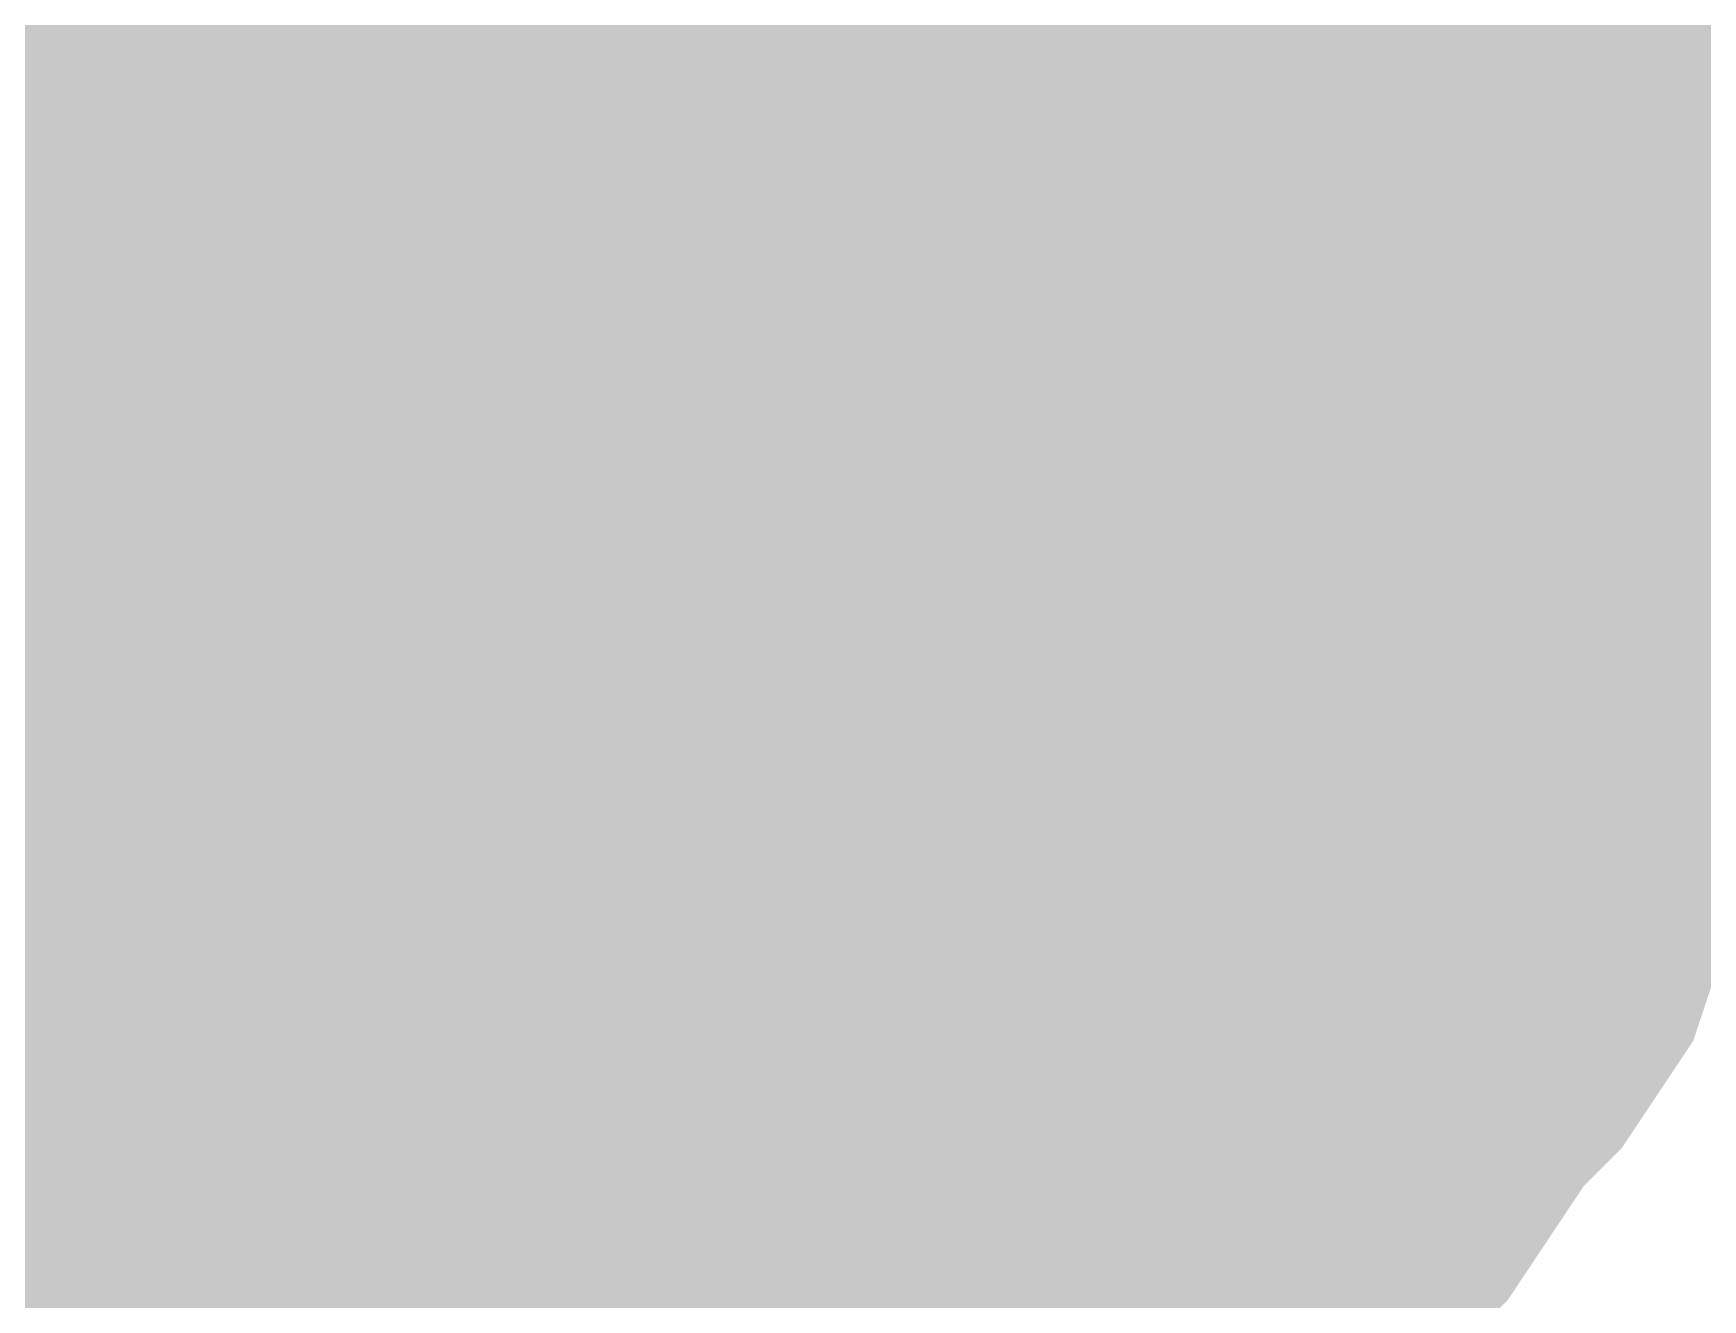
# Model space of a CAD drawing. Header units: inches. Extents: x 0 to 841, y 0 to 594.
# Drawn here: x 112.357 to 113.34, y 421.913 to 422.658 of the extents above; entities that cross this region are included whole.
import ezdxf

# ---------------------------------------------------------------- set-up
doc = ezdxf.new("R2010")
doc.units = ezdxf.units.IN
doc.layers.add('Sheet', color=255, linetype='Continuous')

msp = doc.modelspace()

# ---------------------------------------------------------------- linework, layer by layer
at = {"layer": 'Sheet'}
msp.add_lwpolyline([(112.246, 422.50001, 0.508, 0.508, 1), (112.754, 422.50001, 0.508, 0.508, 1)], format="xyseb", close=True, dxfattribs=at)
for points in [[(113.20981, 422.82747, 0.29972, 0.29972, 0), (113.23227, 422.79378, 0.29972, 0.29972, 0), (113.2435, 422.7601, 0.29972, 0.29972, 0), (113.25473, 422.71518, 0.29972, 0.29972, 0), (113.26596, 422.68149, 0.29972, 0.29972, 0), (113.27718, 422.6478, 0.29972, 0.29972, 0), (113.27718, 422.60288, 0.29972, 0.29972, 0), (113.28841, 422.56919, 0.29972, 0.29972, 0), (113.28841, 422.5355, 0.29972, 0.29972, 0), (113.28841, 422.49059, 0.29972, 0.29972, 0)], [(113.20981, 422.82747, 0.29972, 0.29972, 0), (113.23227, 422.79378, 0.29972, 0.29972, 0), (113.2435, 422.7601, 0.29972, 0.29972, 0), (113.25473, 422.71518, 0.29972, 0.29972, 0), (113.26596, 422.68149, 0.29972, 0.29972, 0), (113.27718, 422.6478, 0.29972, 0.29972, 0), (113.27718, 422.60288, 0.29972, 0.29972, 0), (113.28841, 422.56919, 0.29972, 0.29972, 0), (113.28841, 422.5355, 0.29972, 0.29972, 0), (113.28841, 422.49059, 0.29972, 0.29972, 0)], [(113.20981, 422.82747, 0.29972, 0.29972, 0), (113.23227, 422.79378, 0.29972, 0.29972, 0), (113.2435, 422.7601, 0.29972, 0.29972, 0), (113.25473, 422.71518, 0.29972, 0.29972, 0), (113.26596, 422.68149, 0.29972, 0.29972, 0), (113.27718, 422.6478, 0.29972, 0.29972, 0), (113.27718, 422.60288, 0.29972, 0.29972, 0), (113.28841, 422.56919, 0.29972, 0.29972, 0), (113.28841, 422.5355, 0.29972, 0.29972, 0), (113.28841, 422.49059, 0.29972, 0.29972, 0)], [(112.91786, 422.81624, 0.29972, 0.29972, 0), (112.92909, 422.79378, 0.29972, 0.29972, 0), (112.94032, 422.78255, 0.29972, 0.29972, 0), (112.96277, 422.7601, 0.29972, 0.29972, 0), (112.974, 422.73764, 0.29972, 0.29972, 0), (112.98523, 422.71518, 0.29972, 0.29972, 0), (112.98523, 422.69272, 0.29972, 0.29972, 0), (112.99646, 422.67026, 0.29972, 0.29972, 0), (113.00769, 422.6478, 0.29972, 0.29972, 0), (113.01892, 422.61411, 0.29972, 0.29972, 0), (113.01892, 422.59165, 0.29972, 0.29972, 0), (113.01892, 422.56919, 0.29972, 0.29972, 0), (113.03015, 422.54673, 0.29972, 0.29972, 0), (113.03015, 422.51304, 0.29972, 0.29972, 0), (113.03015, 422.49059, 0.29972, 0.29972, 0)], [(112.91786, 422.81624, 0.29972, 0.29972, 0), (112.92909, 422.79378, 0.29972, 0.29972, 0), (112.94032, 422.78255, 0.29972, 0.29972, 0), (112.96277, 422.7601, 0.29972, 0.29972, 0), (112.974, 422.73764, 0.29972, 0.29972, 0), (112.98523, 422.71518, 0.29972, 0.29972, 0), (112.98523, 422.69272, 0.29972, 0.29972, 0), (112.99646, 422.67026, 0.29972, 0.29972, 0), (113.00769, 422.6478, 0.29972, 0.29972, 0), (113.01892, 422.61411, 0.29972, 0.29972, 0), (113.01892, 422.59165, 0.29972, 0.29972, 0), (113.01892, 422.56919, 0.29972, 0.29972, 0), (113.03015, 422.54673, 0.29972, 0.29972, 0), (113.03015, 422.51304, 0.29972, 0.29972, 0), (113.03015, 422.49059, 0.29972, 0.29972, 0)], [(97.52303, 422.49059, 0.7493, 0.7493, 0), (112.52485, 422.49059, 0.7493, 0.7493, 0), (112.52485, 419.99762, 0.7493, 0.7493, 0)], [(117.52171, 422.49059, 0.7493, 0.7493, 0), (112.52485, 422.49059, 0.7493, 0.7493, 0)], [(112.98523, 422.71518, 0.09906, 0.09906, 0), (112.98523, 422.69272, 0.09906, 0.09906, 0), (112.99646, 422.67026, 0.09906, 0.09906, 0), (113.00769, 422.6478, 0.09906, 0.09906, 0), (113.01892, 422.61411, 0.09906, 0.09906, 0), (113.01892, 422.59165, 0.09906, 0.09906, 0), (113.01892, 422.56919, 0.09906, 0.09906, 0), (113.03015, 422.54673, 0.09906, 0.09906, 0), (113.03015, 422.51304, 0.09906, 0.09906, 0), (113.03015, 422.49059, 0.09906, 0.09906, 0)], [(112.98523, 422.71518, 0.09906, 0.09906, 0), (112.98523, 422.69272, 0.09906, 0.09906, 0), (112.99646, 422.67026, 0.09906, 0.09906, 0), (113.00769, 422.6478, 0.09906, 0.09906, 0), (113.01892, 422.61411, 0.09906, 0.09906, 0), (113.01892, 422.59165, 0.09906, 0.09906, 0), (113.01892, 422.56919, 0.09906, 0.09906, 0), (113.03015, 422.54673, 0.09906, 0.09906, 0), (113.03015, 422.51304, 0.09906, 0.09906, 0), (113.03015, 422.49059, 0.09906, 0.09906, 0)], [(113.25473, 422.71518, 0.09906, 0.09906, 0), (113.26596, 422.68149, 0.09906, 0.09906, 0), (113.27718, 422.6478, 0.09906, 0.09906, 0), (113.27718, 422.60288, 0.09906, 0.09906, 0), (113.28841, 422.56919, 0.09906, 0.09906, 0), (113.28841, 422.5355, 0.09906, 0.09906, 0), (113.28841, 422.49059, 0.09906, 0.09906, 0)], [(113.25473, 422.71518, 0.09906, 0.09906, 0), (113.26596, 422.68149, 0.09906, 0.09906, 0), (113.27718, 422.6478, 0.09906, 0.09906, 0), (113.27718, 422.60288, 0.09906, 0.09906, 0), (113.28841, 422.56919, 0.09906, 0.09906, 0), (113.28841, 422.5355, 0.09906, 0.09906, 0), (113.28841, 422.49059, 0.09906, 0.09906, 0)], [(113.25473, 422.71518, 0.09906, 0.09906, 0), (113.26596, 422.68149, 0.09906, 0.09906, 0), (113.27718, 422.6478, 0.09906, 0.09906, 0), (113.27718, 422.60288, 0.09906, 0.09906, 0), (113.28841, 422.56919, 0.09906, 0.09906, 0), (113.28841, 422.5355, 0.09906, 0.09906, 0), (113.28841, 422.49059, 0.09906, 0.09906, 0)], [(117.52171, 422.49059, 0.29972, 0.29972, 0), (112.52485, 422.49059, 0.29972, 0.29972, 0)], [(113.03015, 422.49059, 0.29972, 0.29972, 0), (113.03015, 422.46813, 0.29972, 0.29972, 0), (113.03015, 422.43444, 0.29972, 0.29972, 0), (113.01892, 422.41198, 0.29972, 0.29972, 0), (113.01892, 422.38952, 0.29972, 0.29972, 0), (113.01892, 422.36706, 0.29972, 0.29972, 0), (113.00769, 422.3446, 0.29972, 0.29972, 0), (112.99646, 422.31091, 0.29972, 0.29972, 0), (112.98523, 422.28845, 0.29972, 0.29972, 0), (112.98523, 422.26599, 0.29972, 0.29972, 0), (112.974, 422.24353, 0.29972, 0.29972, 0), (112.96277, 422.23231, 0.29972, 0.29972, 0), (112.94032, 422.20985, 0.29972, 0.29972, 0), (112.92909, 422.18739, 0.29972, 0.29972, 0), (112.91786, 422.16493, 0.29972, 0.29972, 0), (112.8954, 422.1537, 0.29972, 0.29972, 0), (112.88417, 422.13124, 0.29972, 0.29972, 0), (112.86171, 422.12001, 0.29972, 0.29972, 0), (112.85049, 422.09755, 0.29972, 0.29972, 0), (112.82803, 422.08632, 0.29972, 0.29972, 0), (112.80557, 422.07509, 0.29972, 0.29972, 0), (112.78311, 422.05263, 0.29972, 0.29972, 0), (112.77188, 422.0414, 0.29972, 0.29972, 0), (112.74943, 422.03017, 0.29972, 0.29972, 0), (112.72697, 422.03017, 0.29972, 0.29972, 0), (112.70451, 422.01894, 0.29972, 0.29972, 0), (112.67082, 422.00771, 0.29972, 0.29972, 0), (112.64837, 421.99648, 0.29972, 0.29972, 0), (112.62591, 421.99648, 0.29972, 0.29972, 0), (112.60345, 421.99648, 0.29972, 0.29972, 0), (112.58099, 421.98525, 0.29972, 0.29972, 0), (112.54731, 421.98525, 0.29972, 0.29972, 0), (112.52485, 421.98525, 0.29972, 0.29972, 0)], [(113.03015, 422.49059, 0.29972, 0.29972, 0), (113.03015, 422.46813, 0.29972, 0.29972, 0), (113.03015, 422.43444, 0.29972, 0.29972, 0), (113.01892, 422.41198, 0.29972, 0.29972, 0), (113.01892, 422.38952, 0.29972, 0.29972, 0), (113.01892, 422.36706, 0.29972, 0.29972, 0), (113.00769, 422.3446, 0.29972, 0.29972, 0), (112.99646, 422.31091, 0.29972, 0.29972, 0), (112.98523, 422.28845, 0.29972, 0.29972, 0), (112.98523, 422.26599, 0.29972, 0.29972, 0), (112.974, 422.24353, 0.29972, 0.29972, 0), (112.96277, 422.23231, 0.29972, 0.29972, 0), (112.94032, 422.20985, 0.29972, 0.29972, 0), (112.92909, 422.18739, 0.29972, 0.29972, 0), (112.91786, 422.16493, 0.29972, 0.29972, 0), (112.8954, 422.1537, 0.29972, 0.29972, 0), (112.88417, 422.13124, 0.29972, 0.29972, 0), (112.86171, 422.12001, 0.29972, 0.29972, 0), (112.85049, 422.09755, 0.29972, 0.29972, 0), (112.82803, 422.08632, 0.29972, 0.29972, 0), (112.80557, 422.07509, 0.29972, 0.29972, 0), (112.78311, 422.05263, 0.29972, 0.29972, 0), (112.77188, 422.0414, 0.29972, 0.29972, 0), (112.74943, 422.03017, 0.29972, 0.29972, 0), (112.72697, 422.03017, 0.29972, 0.29972, 0), (112.70451, 422.01894, 0.29972, 0.29972, 0), (112.67082, 422.00771, 0.29972, 0.29972, 0), (112.64837, 421.99648, 0.29972, 0.29972, 0), (112.62591, 421.99648, 0.29972, 0.29972, 0), (112.60345, 421.99648, 0.29972, 0.29972, 0), (112.58099, 421.98525, 0.29972, 0.29972, 0), (112.54731, 421.98525, 0.29972, 0.29972, 0), (112.52485, 421.98525, 0.29972, 0.29972, 0)], [(113.28841, 422.49059, 0.29972, 0.29972, 0), (113.28841, 422.4569, 0.29972, 0.29972, 0), (113.28841, 422.41198, 0.29972, 0.29972, 0), (113.27718, 422.37829, 0.29972, 0.29972, 0), (113.27718, 422.33337, 0.29972, 0.29972, 0), (113.26596, 422.29968, 0.29972, 0.29972, 0), (113.25473, 422.26599, 0.29972, 0.29972, 0), (113.2435, 422.23231, 0.29972, 0.29972, 0), (113.23227, 422.19862, 0.29972, 0.29972, 0), (113.20981, 422.16493, 0.29972, 0.29972, 0), (113.19858, 422.13124, 0.29972, 0.29972, 0), (113.17612, 422.09755, 0.29972, 0.29972, 0), (113.15367, 422.07509, 0.29972, 0.29972, 0), (113.13121, 422.0414, 0.29972, 0.29972, 0), (113.10875, 422.00771, 0.29972, 0.29972, 0), (113.08629, 421.98525, 0.29972, 0.29972, 0), (113.06384, 421.9628, 0.29972, 0.29972, 0), (113.04138, 421.92911, 0.29972, 0.29972, 0), (113.00769, 421.90665, 0.29972, 0.29972, 0), (112.974, 421.88419, 0.29972, 0.29972, 0), (112.95155, 421.86173, 0.29972, 0.29972, 0), (112.91786, 421.8505, 0.29972, 0.29972, 0), (112.88417, 421.82804, 0.29972, 0.29972, 0), (112.85049, 421.81681, 0.29972, 0.29972, 0), (112.8168, 421.79435, 0.29972, 0.29972, 0), (112.78311, 421.78312, 0.29972, 0.29972, 0), (112.74943, 421.77189, 0.29972, 0.29972, 0), (112.71574, 421.76066, 0.29972, 0.29972, 0)], [(113.28841, 422.49059, 0.29972, 0.29972, 0), (113.28841, 422.4569, 0.29972, 0.29972, 0), (113.28841, 422.41198, 0.29972, 0.29972, 0), (113.27718, 422.37829, 0.29972, 0.29972, 0), (113.27718, 422.33337, 0.29972, 0.29972, 0), (113.26596, 422.29968, 0.29972, 0.29972, 0), (113.25473, 422.26599, 0.29972, 0.29972, 0), (113.2435, 422.23231, 0.29972, 0.29972, 0), (113.23227, 422.19862, 0.29972, 0.29972, 0), (113.20981, 422.16493, 0.29972, 0.29972, 0), (113.19858, 422.13124, 0.29972, 0.29972, 0), (113.17612, 422.09755, 0.29972, 0.29972, 0), (113.15367, 422.07509, 0.29972, 0.29972, 0), (113.13121, 422.0414, 0.29972, 0.29972, 0), (113.10875, 422.00771, 0.29972, 0.29972, 0), (113.08629, 421.98525, 0.29972, 0.29972, 0), (113.06384, 421.9628, 0.29972, 0.29972, 0), (113.04138, 421.92911, 0.29972, 0.29972, 0), (113.00769, 421.90665, 0.29972, 0.29972, 0), (112.974, 421.88419, 0.29972, 0.29972, 0), (112.95155, 421.86173, 0.29972, 0.29972, 0), (112.91786, 421.8505, 0.29972, 0.29972, 0), (112.88417, 421.82804, 0.29972, 0.29972, 0), (112.85049, 421.81681, 0.29972, 0.29972, 0), (112.8168, 421.79435, 0.29972, 0.29972, 0), (112.78311, 421.78312, 0.29972, 0.29972, 0), (112.74943, 421.77189, 0.29972, 0.29972, 0), (112.71574, 421.76066, 0.29972, 0.29972, 0)], [(113.28841, 422.49059, 0.29972, 0.29972, 0), (113.28841, 422.4569, 0.29972, 0.29972, 0), (113.28841, 422.41198, 0.29972, 0.29972, 0), (113.27718, 422.37829, 0.29972, 0.29972, 0), (113.27718, 422.33337, 0.29972, 0.29972, 0), (113.26596, 422.29968, 0.29972, 0.29972, 0), (113.25473, 422.26599, 0.29972, 0.29972, 0), (113.2435, 422.23231, 0.29972, 0.29972, 0), (113.23227, 422.19862, 0.29972, 0.29972, 0), (113.20981, 422.16493, 0.29972, 0.29972, 0), (113.19858, 422.13124, 0.29972, 0.29972, 0), (113.17612, 422.09755, 0.29972, 0.29972, 0), (113.15367, 422.07509, 0.29972, 0.29972, 0), (113.13121, 422.0414, 0.29972, 0.29972, 0), (113.10875, 422.00771, 0.29972, 0.29972, 0), (113.08629, 421.98525, 0.29972, 0.29972, 0), (113.06384, 421.9628, 0.29972, 0.29972, 0), (113.04138, 421.92911, 0.29972, 0.29972, 0), (113.00769, 421.90665, 0.29972, 0.29972, 0), (112.974, 421.88419, 0.29972, 0.29972, 0), (112.95155, 421.86173, 0.29972, 0.29972, 0), (112.91786, 421.8505, 0.29972, 0.29972, 0), (112.88417, 421.82804, 0.29972, 0.29972, 0), (112.85049, 421.81681, 0.29972, 0.29972, 0), (112.8168, 421.79435, 0.29972, 0.29972, 0), (112.78311, 421.78312, 0.29972, 0.29972, 0), (112.74943, 421.77189, 0.29972, 0.29972, 0), (112.71574, 421.76066, 0.29972, 0.29972, 0)], [(113.03015, 422.49059, 0.29972, 0.29972, 0), (113.03015, 422.49059, 0.29972, 0.29972, 0), (113.03015, 422.49059, 0.29972, 0.29972, 0), (113.03015, 422.49059, 0.29972, 0.29972, 0), (113.03015, 422.49059, 0.29972, 0.29972, 0), (113.03015, 422.49059, 0.29972, 0.29972, 0), (113.03015, 422.49059, 0.29972, 0.29972, 0), (113.03015, 422.49059, 0.29972, 0.29972, 0), (113.03015, 422.49059, 0.29972, 0.29972, 0), (113.03015, 422.49059, 0.29972, 0.29972, 0), (113.03015, 422.49059, 0.29972, 0.29972, 0), (113.03015, 422.49059, 0.29972, 0.29972, 0), (113.03015, 422.49059, 0.29972, 0.29972, 0), (113.03015, 422.49059, 0.29972, 0.29972, 0), (113.03015, 422.49059, 0.29972, 0.29972, 0), (113.03015, 422.49059, 0.29972, 0.29972, 0), (113.03015, 422.49059, 0.29972, 0.29972, 0), (113.03015, 422.49059, 0.29972, 0.29972, 0), (113.03015, 422.49059, 0.29972, 0.29972, 0), (113.03015, 422.49059, 0.29972, 0.29972, 0), (113.03015, 422.49059, 0.29972, 0.29972, 0), (113.03015, 422.49059, 0.29972, 0.29972, 0), (113.03015, 422.49059, 0.29972, 0.29972, 0), (113.03015, 422.49059, 0.29972, 0.29972, 0), (113.03015, 422.49059, 0.29972, 0.29972, 0), (113.03015, 422.49059, 0.29972, 0.29972, 0), (113.03015, 422.49059, 0.29972, 0.29972, 0), (113.03015, 422.49059, 0.29972, 0.29972, 0), (113.03015, 422.49059, 0.29972, 0.29972, 0), (113.03015, 422.49059, 0.29972, 0.29972, 0), (113.03015, 422.49059, 0.29972, 0.29972, 0), (113.03015, 422.49059, 0.29972, 0.29972, 0), (113.03015, 422.49059, 0.29972, 0.29972, 0)], [(113.03015, 422.49059, 0.29972, 0.29972, 0), (113.03015, 422.49059, 0.29972, 0.29972, 0)], [(113.03015, 422.49059, 0.29972, 0.29972, 0), (113.03015, 422.49059, 0.29972, 0.29972, 0), (113.03015, 422.49059, 0.29972, 0.29972, 0), (113.03015, 422.49059, 0.29972, 0.29972, 0), (113.03015, 422.49059, 0.29972, 0.29972, 0), (113.03015, 422.49059, 0.29972, 0.29972, 0), (113.03015, 422.49059, 0.29972, 0.29972, 0), (113.03015, 422.49059, 0.29972, 0.29972, 0), (113.03015, 422.49059, 0.29972, 0.29972, 0), (113.03015, 422.49059, 0.29972, 0.29972, 0), (113.03015, 422.49059, 0.29972, 0.29972, 0), (113.03015, 422.49059, 0.29972, 0.29972, 0), (113.03015, 422.49059, 0.29972, 0.29972, 0), (113.03015, 422.49059, 0.29972, 0.29972, 0), (113.03015, 422.49059, 0.29972, 0.29972, 0), (113.03015, 422.49059, 0.29972, 0.29972, 0), (113.03015, 422.49059, 0.29972, 0.29972, 0), (113.03015, 422.49059, 0.29972, 0.29972, 0), (113.03015, 422.49059, 0.29972, 0.29972, 0), (113.03015, 422.49059, 0.29972, 0.29972, 0), (113.03015, 422.49059, 0.29972, 0.29972, 0), (113.03015, 422.49059, 0.29972, 0.29972, 0), (113.03015, 422.49059, 0.29972, 0.29972, 0), (113.03015, 422.49059, 0.29972, 0.29972, 0), (113.03015, 422.49059, 0.29972, 0.29972, 0), (113.03015, 422.49059, 0.29972, 0.29972, 0), (113.03015, 422.49059, 0.29972, 0.29972, 0), (113.03015, 422.49059, 0.29972, 0.29972, 0), (113.03015, 422.49059, 0.29972, 0.29972, 0), (113.03015, 422.49059, 0.29972, 0.29972, 0), (113.03015, 422.49059, 0.29972, 0.29972, 0), (113.03015, 422.49059, 0.29972, 0.29972, 0), (113.03015, 422.49059, 0.29972, 0.29972, 0)], [(113.03015, 422.49059, 0.29972, 0.29972, 0), (113.03015, 422.49059, 0.29972, 0.29972, 0)], [(113.28841, 422.49059, 0.29972, 0.29972, 0), (113.28841, 422.49059, 0.29972, 0.29972, 0), (113.28841, 422.49059, 0.29972, 0.29972, 0), (113.28841, 422.49059, 0.29972, 0.29972, 0), (113.28841, 422.49059, 0.29972, 0.29972, 0), (113.28841, 422.49059, 0.29972, 0.29972, 0), (113.28841, 422.49059, 0.29972, 0.29972, 0), (113.28841, 422.49059, 0.29972, 0.29972, 0), (113.28841, 422.49059, 0.29972, 0.29972, 0), (113.28841, 422.49059, 0.29972, 0.29972, 0), (113.28841, 422.49059, 0.29972, 0.29972, 0), (113.28841, 422.49059, 0.29972, 0.29972, 0), (113.28841, 422.49059, 0.29972, 0.29972, 0), (113.28841, 422.49059, 0.29972, 0.29972, 0), (113.28841, 422.49059, 0.29972, 0.29972, 0), (113.28841, 422.49059, 0.29972, 0.29972, 0), (113.28841, 422.49059, 0.29972, 0.29972, 0), (113.28841, 422.49059, 0.29972, 0.29972, 0), (113.28841, 422.49059, 0.29972, 0.29972, 0), (113.28841, 422.49059, 0.29972, 0.29972, 0), (113.28841, 422.49059, 0.29972, 0.29972, 0), (113.28841, 422.49059, 0.29972, 0.29972, 0), (113.28841, 422.49059, 0.29972, 0.29972, 0), (113.28841, 422.49059, 0.29972, 0.29972, 0), (113.28841, 422.49059, 0.29972, 0.29972, 0), (113.28841, 422.49059, 0.29972, 0.29972, 0), (113.28841, 422.49059, 0.29972, 0.29972, 0), (113.28841, 422.49059, 0.29972, 0.29972, 0), (113.28841, 422.49059, 0.29972, 0.29972, 0), (113.28841, 422.49059, 0.29972, 0.29972, 0), (113.28841, 422.49059, 0.29972, 0.29972, 0), (113.28841, 422.49059, 0.29972, 0.29972, 0), (113.28841, 422.49059, 0.29972, 0.29972, 0)], [(113.28841, 422.49059, 0.29972, 0.29972, 0), (113.28841, 422.49059, 0.29972, 0.29972, 0)], [(113.28841, 422.49059, 0.29972, 0.29972, 0), (113.28841, 422.49059, 0.29972, 0.29972, 0), (113.28841, 422.49059, 0.29972, 0.29972, 0), (113.28841, 422.49059, 0.29972, 0.29972, 0), (113.28841, 422.49059, 0.29972, 0.29972, 0), (113.28841, 422.49059, 0.29972, 0.29972, 0), (113.28841, 422.49059, 0.29972, 0.29972, 0), (113.28841, 422.49059, 0.29972, 0.29972, 0), (113.28841, 422.49059, 0.29972, 0.29972, 0), (113.28841, 422.49059, 0.29972, 0.29972, 0), (113.28841, 422.49059, 0.29972, 0.29972, 0), (113.28841, 422.49059, 0.29972, 0.29972, 0), (113.28841, 422.49059, 0.29972, 0.29972, 0), (113.28841, 422.49059, 0.29972, 0.29972, 0), (113.28841, 422.49059, 0.29972, 0.29972, 0), (113.28841, 422.49059, 0.29972, 0.29972, 0), (113.28841, 422.49059, 0.29972, 0.29972, 0), (113.28841, 422.49059, 0.29972, 0.29972, 0), (113.28841, 422.49059, 0.29972, 0.29972, 0), (113.28841, 422.49059, 0.29972, 0.29972, 0), (113.28841, 422.49059, 0.29972, 0.29972, 0), (113.28841, 422.49059, 0.29972, 0.29972, 0), (113.28841, 422.49059, 0.29972, 0.29972, 0), (113.28841, 422.49059, 0.29972, 0.29972, 0), (113.28841, 422.49059, 0.29972, 0.29972, 0), (113.28841, 422.49059, 0.29972, 0.29972, 0), (113.28841, 422.49059, 0.29972, 0.29972, 0), (113.28841, 422.49059, 0.29972, 0.29972, 0), (113.28841, 422.49059, 0.29972, 0.29972, 0), (113.28841, 422.49059, 0.29972, 0.29972, 0), (113.28841, 422.49059, 0.29972, 0.29972, 0), (113.28841, 422.49059, 0.29972, 0.29972, 0), (113.28841, 422.49059, 0.29972, 0.29972, 0)], [(113.28841, 422.49059, 0.29972, 0.29972, 0), (113.28841, 422.49059, 0.29972, 0.29972, 0)], [(113.28841, 422.49059, 0.29972, 0.29972, 0), (113.28841, 422.49059, 0.29972, 0.29972, 0), (113.28841, 422.49059, 0.29972, 0.29972, 0), (113.28841, 422.49059, 0.29972, 0.29972, 0), (113.28841, 422.49059, 0.29972, 0.29972, 0), (113.28841, 422.49059, 0.29972, 0.29972, 0), (113.28841, 422.49059, 0.29972, 0.29972, 0), (113.28841, 422.49059, 0.29972, 0.29972, 0), (113.28841, 422.49059, 0.29972, 0.29972, 0), (113.28841, 422.49059, 0.29972, 0.29972, 0), (113.28841, 422.49059, 0.29972, 0.29972, 0), (113.28841, 422.49059, 0.29972, 0.29972, 0), (113.28841, 422.49059, 0.29972, 0.29972, 0), (113.28841, 422.49059, 0.29972, 0.29972, 0), (113.28841, 422.49059, 0.29972, 0.29972, 0), (113.28841, 422.49059, 0.29972, 0.29972, 0), (113.28841, 422.49059, 0.29972, 0.29972, 0), (113.28841, 422.49059, 0.29972, 0.29972, 0), (113.28841, 422.49059, 0.29972, 0.29972, 0), (113.28841, 422.49059, 0.29972, 0.29972, 0), (113.28841, 422.49059, 0.29972, 0.29972, 0), (113.28841, 422.49059, 0.29972, 0.29972, 0), (113.28841, 422.49059, 0.29972, 0.29972, 0), (113.28841, 422.49059, 0.29972, 0.29972, 0), (113.28841, 422.49059, 0.29972, 0.29972, 0), (113.28841, 422.49059, 0.29972, 0.29972, 0), (113.28841, 422.49059, 0.29972, 0.29972, 0), (113.28841, 422.49059, 0.29972, 0.29972, 0), (113.28841, 422.49059, 0.29972, 0.29972, 0), (113.28841, 422.49059, 0.29972, 0.29972, 0), (113.28841, 422.49059, 0.29972, 0.29972, 0), (113.28841, 422.49059, 0.29972, 0.29972, 0), (113.28841, 422.49059, 0.29972, 0.29972, 0)], [(113.28841, 422.49059, 0.29972, 0.29972, 0), (113.28841, 422.49059, 0.29972, 0.29972, 0)], [(113.03015, 422.49059, 0.09906, 0.09906, 0), (113.03015, 422.46813, 0.09906, 0.09906, 0), (113.03015, 422.43444, 0.09906, 0.09906, 0), (113.01892, 422.41198, 0.09906, 0.09906, 0), (113.01892, 422.38952, 0.09906, 0.09906, 0), (113.01892, 422.36706, 0.09906, 0.09906, 0), (113.00769, 422.3446, 0.09906, 0.09906, 0), (112.99646, 422.31091, 0.09906, 0.09906, 0), (112.98523, 422.28845, 0.09906, 0.09906, 0), (112.98523, 422.26599, 0.09906, 0.09906, 0), (112.974, 422.24353, 0.09906, 0.09906, 0), (112.96277, 422.23231, 0.09906, 0.09906, 0), (112.94032, 422.20985, 0.09906, 0.09906, 0), (112.92909, 422.18739, 0.09906, 0.09906, 0), (112.91786, 422.16493, 0.09906, 0.09906, 0), (112.8954, 422.1537, 0.09906, 0.09906, 0), (112.88417, 422.13124, 0.09906, 0.09906, 0), (112.86171, 422.12001, 0.09906, 0.09906, 0), (112.85049, 422.09755, 0.09906, 0.09906, 0), (112.82803, 422.08632, 0.09906, 0.09906, 0), (112.80557, 422.07509, 0.09906, 0.09906, 0), (112.78311, 422.05263, 0.09906, 0.09906, 0), (112.77188, 422.0414, 0.09906, 0.09906, 0), (112.74943, 422.03017, 0.09906, 0.09906, 0), (112.72697, 422.03017, 0.09906, 0.09906, 0), (112.70451, 422.01894, 0.09906, 0.09906, 0), (112.67082, 422.00771, 0.09906, 0.09906, 0), (112.64837, 421.99648, 0.09906, 0.09906, 0), (112.62591, 421.99648, 0.09906, 0.09906, 0), (112.60345, 421.99648, 0.09906, 0.09906, 0), (112.58099, 421.98525, 0.09906, 0.09906, 0), (112.54731, 421.98525, 0.09906, 0.09906, 0), (112.52485, 421.98525, 0.09906, 0.09906, 0)], [(113.03015, 422.49059, 0.09906, 0.09906, 0), (113.03015, 422.46813, 0.09906, 0.09906, 0), (113.03015, 422.43444, 0.09906, 0.09906, 0), (113.01892, 422.41198, 0.09906, 0.09906, 0), (113.01892, 422.38952, 0.09906, 0.09906, 0), (113.01892, 422.36706, 0.09906, 0.09906, 0), (113.00769, 422.3446, 0.09906, 0.09906, 0), (112.99646, 422.31091, 0.09906, 0.09906, 0), (112.98523, 422.28845, 0.09906, 0.09906, 0), (112.98523, 422.26599, 0.09906, 0.09906, 0), (112.974, 422.24353, 0.09906, 0.09906, 0), (112.96277, 422.23231, 0.09906, 0.09906, 0), (112.94032, 422.20985, 0.09906, 0.09906, 0), (112.92909, 422.18739, 0.09906, 0.09906, 0), (112.91786, 422.16493, 0.09906, 0.09906, 0), (112.8954, 422.1537, 0.09906, 0.09906, 0), (112.88417, 422.13124, 0.09906, 0.09906, 0), (112.86171, 422.12001, 0.09906, 0.09906, 0), (112.85049, 422.09755, 0.09906, 0.09906, 0), (112.82803, 422.08632, 0.09906, 0.09906, 0), (112.80557, 422.07509, 0.09906, 0.09906, 0), (112.78311, 422.05263, 0.09906, 0.09906, 0), (112.77188, 422.0414, 0.09906, 0.09906, 0), (112.74943, 422.03017, 0.09906, 0.09906, 0), (112.72697, 422.03017, 0.09906, 0.09906, 0), (112.70451, 422.01894, 0.09906, 0.09906, 0), (112.67082, 422.00771, 0.09906, 0.09906, 0), (112.64837, 421.99648, 0.09906, 0.09906, 0), (112.62591, 421.99648, 0.09906, 0.09906, 0), (112.60345, 421.99648, 0.09906, 0.09906, 0), (112.58099, 421.98525, 0.09906, 0.09906, 0), (112.54731, 421.98525, 0.09906, 0.09906, 0), (112.52485, 421.98525, 0.09906, 0.09906, 0)], [(113.28841, 422.49059, 0.09906, 0.09906, 0), (113.28841, 422.4569, 0.09906, 0.09906, 0), (113.28841, 422.41198, 0.09906, 0.09906, 0), (113.27718, 422.37829, 0.09906, 0.09906, 0), (113.27718, 422.33337, 0.09906, 0.09906, 0), (113.26596, 422.29968, 0.09906, 0.09906, 0), (113.25473, 422.26599, 0.09906, 0.09906, 0), (113.2435, 422.23231, 0.09906, 0.09906, 0), (113.23227, 422.19862, 0.09906, 0.09906, 0), (113.20981, 422.16493, 0.09906, 0.09906, 0), (113.19858, 422.13124, 0.09906, 0.09906, 0), (113.17612, 422.09755, 0.09906, 0.09906, 0), (113.15367, 422.07509, 0.09906, 0.09906, 0), (113.13121, 422.0414, 0.09906, 0.09906, 0), (113.10875, 422.00771, 0.09906, 0.09906, 0), (113.08629, 421.98525, 0.09906, 0.09906, 0), (113.06384, 421.9628, 0.09906, 0.09906, 0), (113.04138, 421.92911, 0.09906, 0.09906, 0), (113.00769, 421.90665, 0.09906, 0.09906, 0), (112.974, 421.88419, 0.09906, 0.09906, 0), (112.95155, 421.86173, 0.09906, 0.09906, 0)], [(113.28841, 422.49059, 0.09906, 0.09906, 0), (113.28841, 422.4569, 0.09906, 0.09906, 0), (113.28841, 422.41198, 0.09906, 0.09906, 0), (113.27718, 422.37829, 0.09906, 0.09906, 0), (113.27718, 422.33337, 0.09906, 0.09906, 0), (113.26596, 422.29968, 0.09906, 0.09906, 0), (113.25473, 422.26599, 0.09906, 0.09906, 0), (113.2435, 422.23231, 0.09906, 0.09906, 0), (113.23227, 422.19862, 0.09906, 0.09906, 0), (113.20981, 422.16493, 0.09906, 0.09906, 0), (113.19858, 422.13124, 0.09906, 0.09906, 0), (113.17612, 422.09755, 0.09906, 0.09906, 0), (113.15367, 422.07509, 0.09906, 0.09906, 0), (113.13121, 422.0414, 0.09906, 0.09906, 0), (113.10875, 422.00771, 0.09906, 0.09906, 0), (113.08629, 421.98525, 0.09906, 0.09906, 0), (113.06384, 421.9628, 0.09906, 0.09906, 0), (113.04138, 421.92911, 0.09906, 0.09906, 0), (113.00769, 421.90665, 0.09906, 0.09906, 0), (112.974, 421.88419, 0.09906, 0.09906, 0), (112.95155, 421.86173, 0.09906, 0.09906, 0)], [(113.28841, 422.49059, 0.09906, 0.09906, 0), (113.28841, 422.4569, 0.09906, 0.09906, 0), (113.28841, 422.41198, 0.09906, 0.09906, 0), (113.27718, 422.37829, 0.09906, 0.09906, 0), (113.27718, 422.33337, 0.09906, 0.09906, 0), (113.26596, 422.29968, 0.09906, 0.09906, 0), (113.25473, 422.26599, 0.09906, 0.09906, 0), (113.2435, 422.23231, 0.09906, 0.09906, 0), (113.23227, 422.19862, 0.09906, 0.09906, 0), (113.20981, 422.16493, 0.09906, 0.09906, 0), (113.19858, 422.13124, 0.09906, 0.09906, 0), (113.17612, 422.09755, 0.09906, 0.09906, 0), (113.15367, 422.07509, 0.09906, 0.09906, 0), (113.13121, 422.0414, 0.09906, 0.09906, 0), (113.10875, 422.00771, 0.09906, 0.09906, 0), (113.08629, 421.98525, 0.09906, 0.09906, 0), (113.06384, 421.9628, 0.09906, 0.09906, 0), (113.04138, 421.92911, 0.09906, 0.09906, 0), (113.00769, 421.90665, 0.09906, 0.09906, 0), (112.974, 421.88419, 0.09906, 0.09906, 0), (112.95155, 421.86173, 0.09906, 0.09906, 0)], [(113.03015, 422.49059, 0.09906, 0.09906, 0), (113.03015, 422.49059, 0.09906, 0.09906, 0), (113.03015, 422.49059, 0.09906, 0.09906, 0), (113.03015, 422.49059, 0.09906, 0.09906, 0), (113.03015, 422.49059, 0.09906, 0.09906, 0), (113.03015, 422.49059, 0.09906, 0.09906, 0), (113.03015, 422.49059, 0.09906, 0.09906, 0), (113.03015, 422.49059, 0.09906, 0.09906, 0), (113.03015, 422.49059, 0.09906, 0.09906, 0), (113.03015, 422.49059, 0.09906, 0.09906, 0), (113.03015, 422.49059, 0.09906, 0.09906, 0), (113.03015, 422.49059, 0.09906, 0.09906, 0), (113.03015, 422.49059, 0.09906, 0.09906, 0), (113.03015, 422.49059, 0.09906, 0.09906, 0), (113.03015, 422.49059, 0.09906, 0.09906, 0), (113.03015, 422.49059, 0.09906, 0.09906, 0), (113.03015, 422.49059, 0.09906, 0.09906, 0), (113.03015, 422.49059, 0.09906, 0.09906, 0), (113.03015, 422.49059, 0.09906, 0.09906, 0), (113.03015, 422.49059, 0.09906, 0.09906, 0), (113.03015, 422.49059, 0.09906, 0.09906, 0), (113.03015, 422.49059, 0.09906, 0.09906, 0), (113.03015, 422.49059, 0.09906, 0.09906, 0), (113.03015, 422.49059, 0.09906, 0.09906, 0), (113.03015, 422.49059, 0.09906, 0.09906, 0), (113.03015, 422.49059, 0.09906, 0.09906, 0), (113.03015, 422.49059, 0.09906, 0.09906, 0), (113.03015, 422.49059, 0.09906, 0.09906, 0), (113.03015, 422.49059, 0.09906, 0.09906, 0), (113.03015, 422.49059, 0.09906, 0.09906, 0), (113.03015, 422.49059, 0.09906, 0.09906, 0), (113.03015, 422.49059, 0.09906, 0.09906, 0), (113.03015, 422.49059, 0.09906, 0.09906, 0)], [(113.03015, 422.49059, 0.09906, 0.09906, 0), (113.03015, 422.49059, 0.09906, 0.09906, 0)], [(113.03015, 422.49059, 0.09906, 0.09906, 0), (113.03015, 422.49059, 0.09906, 0.09906, 0), (113.03015, 422.49059, 0.09906, 0.09906, 0), (113.03015, 422.49059, 0.09906, 0.09906, 0), (113.03015, 422.49059, 0.09906, 0.09906, 0), (113.03015, 422.49059, 0.09906, 0.09906, 0), (113.03015, 422.49059, 0.09906, 0.09906, 0), (113.03015, 422.49059, 0.09906, 0.09906, 0), (113.03015, 422.49059, 0.09906, 0.09906, 0), (113.03015, 422.49059, 0.09906, 0.09906, 0), (113.03015, 422.49059, 0.09906, 0.09906, 0), (113.03015, 422.49059, 0.09906, 0.09906, 0), (113.03015, 422.49059, 0.09906, 0.09906, 0), (113.03015, 422.49059, 0.09906, 0.09906, 0), (113.03015, 422.49059, 0.09906, 0.09906, 0), (113.03015, 422.49059, 0.09906, 0.09906, 0), (113.03015, 422.49059, 0.09906, 0.09906, 0), (113.03015, 422.49059, 0.09906, 0.09906, 0), (113.03015, 422.49059, 0.09906, 0.09906, 0), (113.03015, 422.49059, 0.09906, 0.09906, 0), (113.03015, 422.49059, 0.09906, 0.09906, 0), (113.03015, 422.49059, 0.09906, 0.09906, 0), (113.03015, 422.49059, 0.09906, 0.09906, 0), (113.03015, 422.49059, 0.09906, 0.09906, 0), (113.03015, 422.49059, 0.09906, 0.09906, 0), (113.03015, 422.49059, 0.09906, 0.09906, 0), (113.03015, 422.49059, 0.09906, 0.09906, 0), (113.03015, 422.49059, 0.09906, 0.09906, 0), (113.03015, 422.49059, 0.09906, 0.09906, 0), (113.03015, 422.49059, 0.09906, 0.09906, 0), (113.03015, 422.49059, 0.09906, 0.09906, 0), (113.03015, 422.49059, 0.09906, 0.09906, 0), (113.03015, 422.49059, 0.09906, 0.09906, 0)], [(113.03015, 422.49059, 0.09906, 0.09906, 0), (113.03015, 422.49059, 0.09906, 0.09906, 0)], [(113.28841, 422.49059, 0.09906, 0.09906, 0), (113.28841, 422.49059, 0.09906, 0.09906, 0), (113.28841, 422.49059, 0.09906, 0.09906, 0), (113.28841, 422.49059, 0.09906, 0.09906, 0), (113.28841, 422.49059, 0.09906, 0.09906, 0), (113.28841, 422.49059, 0.09906, 0.09906, 0), (113.28841, 422.49059, 0.09906, 0.09906, 0), (113.28841, 422.49059, 0.09906, 0.09906, 0), (113.28841, 422.49059, 0.09906, 0.09906, 0), (113.28841, 422.49059, 0.09906, 0.09906, 0), (113.28841, 422.49059, 0.09906, 0.09906, 0), (113.28841, 422.49059, 0.09906, 0.09906, 0), (113.28841, 422.49059, 0.09906, 0.09906, 0), (113.28841, 422.49059, 0.09906, 0.09906, 0), (113.28841, 422.49059, 0.09906, 0.09906, 0), (113.28841, 422.49059, 0.09906, 0.09906, 0), (113.28841, 422.49059, 0.09906, 0.09906, 0), (113.28841, 422.49059, 0.09906, 0.09906, 0), (113.28841, 422.49059, 0.09906, 0.09906, 0), (113.28841, 422.49059, 0.09906, 0.09906, 0), (113.28841, 422.49059, 0.09906, 0.09906, 0), (113.28841, 422.49059, 0.09906, 0.09906, 0), (113.28841, 422.49059, 0.09906, 0.09906, 0), (113.28841, 422.49059, 0.09906, 0.09906, 0), (113.28841, 422.49059, 0.09906, 0.09906, 0), (113.28841, 422.49059, 0.09906, 0.09906, 0), (113.28841, 422.49059, 0.09906, 0.09906, 0), (113.28841, 422.49059, 0.09906, 0.09906, 0), (113.28841, 422.49059, 0.09906, 0.09906, 0), (113.28841, 422.49059, 0.09906, 0.09906, 0), (113.28841, 422.49059, 0.09906, 0.09906, 0), (113.28841, 422.49059, 0.09906, 0.09906, 0), (113.28841, 422.49059, 0.09906, 0.09906, 0)], [(113.28841, 422.49059, 0.09906, 0.09906, 0), (113.28841, 422.49059, 0.09906, 0.09906, 0)], [(113.28841, 422.49059, 0.09906, 0.09906, 0), (113.28841, 422.49059, 0.09906, 0.09906, 0), (113.28841, 422.49059, 0.09906, 0.09906, 0), (113.28841, 422.49059, 0.09906, 0.09906, 0), (113.28841, 422.49059, 0.09906, 0.09906, 0), (113.28841, 422.49059, 0.09906, 0.09906, 0), (113.28841, 422.49059, 0.09906, 0.09906, 0), (113.28841, 422.49059, 0.09906, 0.09906, 0), (113.28841, 422.49059, 0.09906, 0.09906, 0), (113.28841, 422.49059, 0.09906, 0.09906, 0), (113.28841, 422.49059, 0.09906, 0.09906, 0), (113.28841, 422.49059, 0.09906, 0.09906, 0), (113.28841, 422.49059, 0.09906, 0.09906, 0), (113.28841, 422.49059, 0.09906, 0.09906, 0), (113.28841, 422.49059, 0.09906, 0.09906, 0), (113.28841, 422.49059, 0.09906, 0.09906, 0), (113.28841, 422.49059, 0.09906, 0.09906, 0), (113.28841, 422.49059, 0.09906, 0.09906, 0), (113.28841, 422.49059, 0.09906, 0.09906, 0), (113.28841, 422.49059, 0.09906, 0.09906, 0), (113.28841, 422.49059, 0.09906, 0.09906, 0), (113.28841, 422.49059, 0.09906, 0.09906, 0), (113.28841, 422.49059, 0.09906, 0.09906, 0), (113.28841, 422.49059, 0.09906, 0.09906, 0), (113.28841, 422.49059, 0.09906, 0.09906, 0), (113.28841, 422.49059, 0.09906, 0.09906, 0), (113.28841, 422.49059, 0.09906, 0.09906, 0), (113.28841, 422.49059, 0.09906, 0.09906, 0), (113.28841, 422.49059, 0.09906, 0.09906, 0), (113.28841, 422.49059, 0.09906, 0.09906, 0), (113.28841, 422.49059, 0.09906, 0.09906, 0), (113.28841, 422.49059, 0.09906, 0.09906, 0), (113.28841, 422.49059, 0.09906, 0.09906, 0)], [(113.28841, 422.49059, 0.09906, 0.09906, 0), (113.28841, 422.49059, 0.09906, 0.09906, 0)], [(113.28841, 422.49059, 0.09906, 0.09906, 0), (113.28841, 422.49059, 0.09906, 0.09906, 0), (113.28841, 422.49059, 0.09906, 0.09906, 0), (113.28841, 422.49059, 0.09906, 0.09906, 0), (113.28841, 422.49059, 0.09906, 0.09906, 0), (113.28841, 422.49059, 0.09906, 0.09906, 0), (113.28841, 422.49059, 0.09906, 0.09906, 0), (113.28841, 422.49059, 0.09906, 0.09906, 0), (113.28841, 422.49059, 0.09906, 0.09906, 0), (113.28841, 422.49059, 0.09906, 0.09906, 0), (113.28841, 422.49059, 0.09906, 0.09906, 0), (113.28841, 422.49059, 0.09906, 0.09906, 0), (113.28841, 422.49059, 0.09906, 0.09906, 0), (113.28841, 422.49059, 0.09906, 0.09906, 0), (113.28841, 422.49059, 0.09906, 0.09906, 0), (113.28841, 422.49059, 0.09906, 0.09906, 0), (113.28841, 422.49059, 0.09906, 0.09906, 0), (113.28841, 422.49059, 0.09906, 0.09906, 0), (113.28841, 422.49059, 0.09906, 0.09906, 0), (113.28841, 422.49059, 0.09906, 0.09906, 0), (113.28841, 422.49059, 0.09906, 0.09906, 0), (113.28841, 422.49059, 0.09906, 0.09906, 0), (113.28841, 422.49059, 0.09906, 0.09906, 0), (113.28841, 422.49059, 0.09906, 0.09906, 0), (113.28841, 422.49059, 0.09906, 0.09906, 0), (113.28841, 422.49059, 0.09906, 0.09906, 0), (113.28841, 422.49059, 0.09906, 0.09906, 0), (113.28841, 422.49059, 0.09906, 0.09906, 0), (113.28841, 422.49059, 0.09906, 0.09906, 0), (113.28841, 422.49059, 0.09906, 0.09906, 0), (113.28841, 422.49059, 0.09906, 0.09906, 0), (113.28841, 422.49059, 0.09906, 0.09906, 0), (113.28841, 422.49059, 0.09906, 0.09906, 0)], [(113.28841, 422.49059, 0.09906, 0.09906, 0), (113.28841, 422.49059, 0.09906, 0.09906, 0)], [(112.52485, 421.98525, 0.29972, 0.29972, 0), (112.50239, 421.98525, 0.29972, 0.29972, 0), (112.4687, 421.98525, 0.29972, 0.29972, 0), (112.44625, 421.99648, 0.29972, 0.29972, 0), (112.42379, 421.99648, 0.29972, 0.29972, 0), (112.40133, 421.99648, 0.29972, 0.29972, 0), (112.37887, 422.00771, 0.29972, 0.29972, 0), (112.34519, 422.01894, 0.29972, 0.29972, 0), (112.32273, 422.03017, 0.29972, 0.29972, 0), (112.30027, 422.03017, 0.29972, 0.29972, 0), (112.27781, 422.0414, 0.29972, 0.29972, 0), (112.26658, 422.05263, 0.29972, 0.29972, 0), (112.24413, 422.07509, 0.29972, 0.29972, 0), (112.22167, 422.08632, 0.29972, 0.29972, 0), (112.19921, 422.09755, 0.29972, 0.29972, 0)], [(112.52485, 421.98525, 0.29972, 0.29972, 0), (112.50239, 421.98525, 0.29972, 0.29972, 0), (112.4687, 421.98525, 0.29972, 0.29972, 0), (112.44625, 421.99648, 0.29972, 0.29972, 0), (112.42379, 421.99648, 0.29972, 0.29972, 0), (112.40133, 421.99648, 0.29972, 0.29972, 0), (112.37887, 422.00771, 0.29972, 0.29972, 0), (112.34519, 422.01894, 0.29972, 0.29972, 0), (112.32273, 422.03017, 0.29972, 0.29972, 0), (112.30027, 422.03017, 0.29972, 0.29972, 0), (112.27781, 422.0414, 0.29972, 0.29972, 0), (112.26658, 422.05263, 0.29972, 0.29972, 0), (112.24413, 422.07509, 0.29972, 0.29972, 0), (112.22167, 422.08632, 0.29972, 0.29972, 0), (112.19921, 422.09755, 0.29972, 0.29972, 0)], [(112.52485, 421.98525, 0.09906, 0.09906, 0), (112.50239, 421.98525, 0.09906, 0.09906, 0), (112.4687, 421.98525, 0.09906, 0.09906, 0), (112.44625, 421.99648, 0.09906, 0.09906, 0), (112.42379, 421.99648, 0.09906, 0.09906, 0), (112.40133, 421.99648, 0.09906, 0.09906, 0), (112.37887, 422.00771, 0.09906, 0.09906, 0), (112.34519, 422.01894, 0.09906, 0.09906, 0), (112.32273, 422.03017, 0.09906, 0.09906, 0), (112.30027, 422.03017, 0.09906, 0.09906, 0)], [(112.52485, 421.98525, 0.09906, 0.09906, 0), (112.50239, 421.98525, 0.09906, 0.09906, 0), (112.4687, 421.98525, 0.09906, 0.09906, 0), (112.44625, 421.99648, 0.09906, 0.09906, 0), (112.42379, 421.99648, 0.09906, 0.09906, 0), (112.40133, 421.99648, 0.09906, 0.09906, 0), (112.37887, 422.00771, 0.09906, 0.09906, 0), (112.34519, 422.01894, 0.09906, 0.09906, 0), (112.32273, 422.03017, 0.09906, 0.09906, 0), (112.30027, 422.03017, 0.09906, 0.09906, 0)], [(112.33396, 421.76066, 0.29972, 0.29972, 0), (112.30027, 421.77189, 0.29972, 0.29972, 0), (112.25535, 421.78312, 0.29972, 0.29972, 0), (112.22167, 421.79435, 0.29972, 0.29972, 0), (112.18798, 421.81681, 0.29972, 0.29972, 0)], [(112.33396, 421.76066, 0.29972, 0.29972, 0), (112.30027, 421.77189, 0.29972, 0.29972, 0), (112.25535, 421.78312, 0.29972, 0.29972, 0), (112.22167, 421.79435, 0.29972, 0.29972, 0), (112.18798, 421.81681, 0.29972, 0.29972, 0)], [(112.33396, 421.76066, 0.29972, 0.29972, 0), (112.30027, 421.77189, 0.29972, 0.29972, 0), (112.25535, 421.78312, 0.29972, 0.29972, 0), (112.22167, 421.79435, 0.29972, 0.29972, 0), (112.18798, 421.81681, 0.29972, 0.29972, 0)]]:
    msp.add_lwpolyline(points, format="xyseb", dxfattribs=at)

doc.saveas('drawing.dxf')
